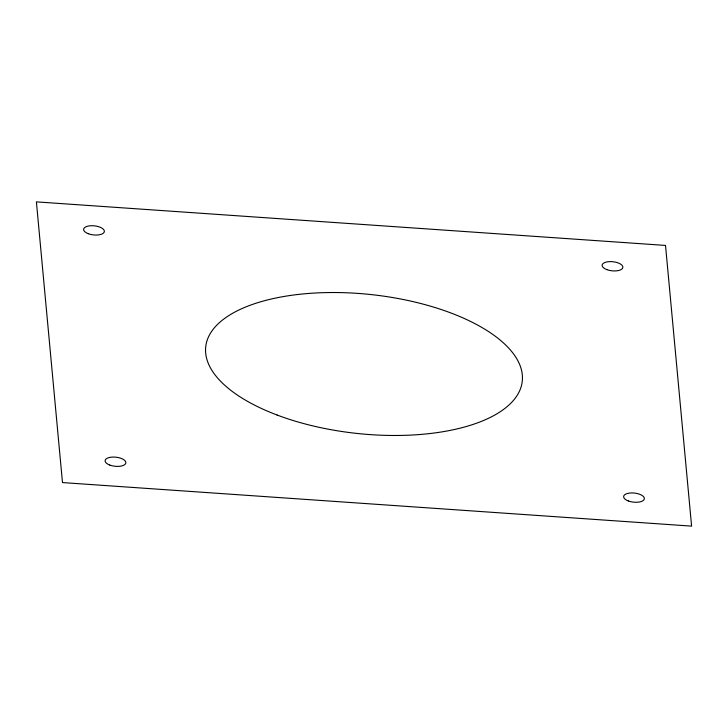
<?xml version="1.0" encoding="UTF-8"?>
<svg xmlns="http://www.w3.org/2000/svg" width="728" height="728" viewBox="0 0 728 728"><rect width="100%" height="100%" fill="white"/><g stroke="black" fill="none" stroke-linecap="round" stroke-linejoin="round"><path stroke-width="1.09" d="M665.519 245.427L36.4 201.874L62.481 482.573L691.6 526.126L665.519 245.427M88.306 233.724A10.429 4.568 6.2 0 0 104.359 231.549A10.429 4.568 6.2 0 0 89.326 225.871A10.429 4.568 6.2 0 0 88.306 233.724M109.801 465.074A10.429 4.568 6.2 0 0 125.853 462.899A10.429 4.568 6.2 0 0 110.82 457.22A10.429 4.568 6.2 0 0 109.801 465.074M606.815 269.615A10.429 4.568 6.2 0 0 622.868 267.44A10.429 4.568 6.2 0 0 607.835 261.762A10.429 4.568 6.2 0 0 606.815 269.615M628.31 500.955A10.429 4.568 6.2 0 0 644.362 498.78A10.429 4.568 6.2 0 0 629.329 493.102A10.429 4.568 6.2 0 0 628.31 500.955M277.113 415.033A159.204 69.788 6.2 0 0 522.194 381.827A159.204 69.788 6.2 0 0 292.683 295.14A159.204 69.788 6.2 0 0 277.113 415.033"/></g></svg>
